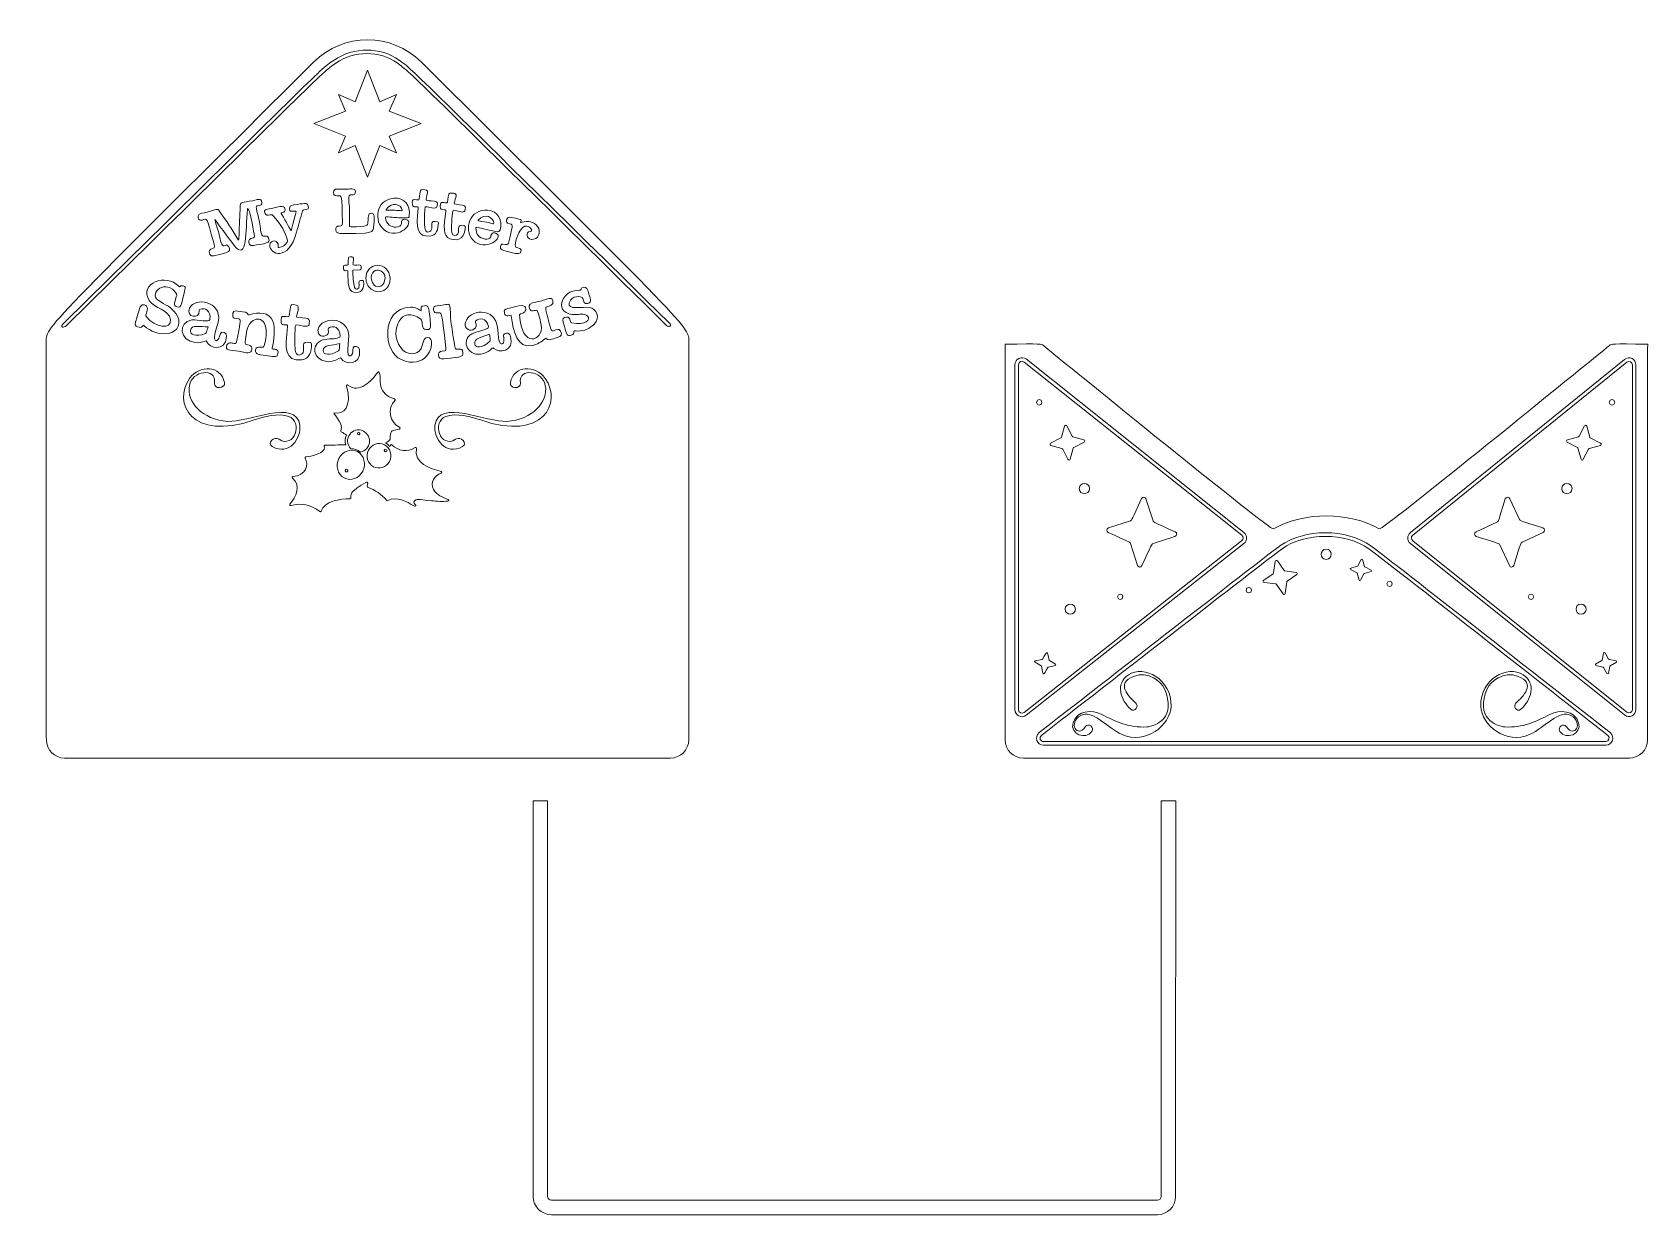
# Model space of a CAD drawing. Header units: inches. Extents: x 0.6 to 13, y 0.3 to 9.4.
import ezdxf

# ---------------------------------------------------------------- set-up
doc = ezdxf.new("R2010")
doc.units = ezdxf.units.IN
doc.header["$MEASUREMENT"] = 0
doc.layers.add('_U+0421_U+043B_U+043E_U+0439 1', color=7, linetype='Continuous')

msp = doc.modelspace()

# ---------------------------------------------------------------- linework, layer by layer
at = {"layer": '_U+0421_U+043B_U+043E_U+0439 1', "color": 12, "lineweight": 9, "true_color": 0xe30613}
msp.add_lwpolyline([(3.397, 8.498), (3.269, 8.554), (3.173, 8.31), (3.078, 8.554), (2.949, 8.498), (3.005, 8.626), (2.761, 8.722), (3.005, 8.818), (2.949, 8.946), (3.078, 8.89), (3.173, 9.134), (3.269, 8.89), (3.397, 8.946), (3.341, 8.818), (3.585, 8.722), (3.341, 8.626), (3.397, 8.498)], dxfattribs=at)
for points, knots in [([(3.588, 9.195), (3.359, 9.424), (2.988, 9.425), (2.759, 9.195), (0.595, 7.04), (0.702, 7.162), (0.702, 7.025), (0.702, 4.97), (0.702, 4.239), (0.703, 3.98), (0.703, 3.903), (0.766, 3.84), (0.843, 3.84), (0.921, 3.84), (5.425, 3.84), (5.504, 3.84), (5.581, 3.84), (5.644, 3.903), (5.644, 3.98), (5.645, 4.694), (5.645, 7.039), (5.645, 7.026), (5.645, 7.162), (5.75, 7.042), (3.588, 9.195)], [0, 0, 0, 0, 1, 1, 1, 2, 2, 2, 3, 3, 3, 4, 4, 4, 5, 5, 5, 6, 6, 6, 7, 7, 7, 8, 8, 8, 8]), ([(13.02, 7.026), (13.02, 7.026), (13.019, 4.239), (13.019, 3.98), (13.019, 3.903), (12.956, 3.84), (12.879, 3.84), (12.879, 3.84), (8.218, 3.84), (8.218, 3.84), (8.141, 3.84), (8.078, 3.903), (8.078, 3.98), (8.078, 4.239), (8.077, 7.026), (8.077, 7.026), (8.364, 7.026), (8.354, 7.03), (8.372, 7.015), (8.534, 6.882), (10.119, 5.591), (10.141, 5.603), (10.381, 5.738), (10.717, 5.737), (10.956, 5.603), (10.979, 5.591), (12.563, 6.882), (12.726, 7.015), (12.744, 7.03), (12.734, 7.026), (13.02, 7.026)], [0, 0, 0, 0, 1, 1, 1, 2, 2, 2, 3, 3, 3, 4, 4, 4, 5, 5, 5, 6, 6, 6, 7, 7, 7, 8, 8, 8, 9, 9, 9, 10, 10, 10, 10]), ([(9.279, 3.512), (9.279, 3.512), (9.278, 0.71), (9.278, 0.466), (9.278, 0.451), (9.265, 0.438), (9.249, 0.438), (9.249, 0.438), (4.588, 0.438), (4.588, 0.438), (4.572, 0.438), (4.559, 0.451), (4.559, 0.466), (4.558, 0.71), (4.558, 3.512), (4.558, 3.512), (4.558, 3.512), (4.447, 3.512), (4.447, 3.512), (4.447, 3.512), (4.447, 0.725), (4.448, 0.466), (4.448, 0.389), (4.511, 0.326), (4.588, 0.326), (4.588, 0.326), (9.249, 0.326), (9.249, 0.326), (9.326, 0.326), (9.389, 0.389), (9.389, 0.466), (9.389, 0.725), (9.39, 3.512), (9.39, 3.512), (9.39, 3.512), (9.279, 3.512), (9.279, 3.512)], [0, 0, 0, 0, 1, 1, 1, 2, 2, 2, 3, 3, 3, 4, 4, 4, 5, 5, 5, 6, 6, 6, 7, 7, 7, 8, 8, 8, 9, 9, 9, 10, 10, 10, 11, 11, 11, 12, 12, 12, 12])]:
    msp.add_open_spline(points, degree=3, knots=knots, dxfattribs=at)
at = {"layer": '_U+0421_U+043B_U+043E_U+0439 1', "color": 7, "lineweight": 9, "true_color": 0xffffff}
for points, knots in [([(5.474, 7.169), (3.57, 9.043), (3.51, 9.113), (3.401, 9.189), (3.264, 9.285), (3.075, 9.285), (2.931, 9.188), (2.804, 9.103), (2.78, 9.058), (0.859, 7.169), (0.834, 7.145), (0.803, 7.154), (0.839, 7.189), (2.767, 9.081), (2.786, 9.124), (2.916, 9.211), (3.069, 9.314), (3.271, 9.313), (3.417, 9.211), (3.528, 9.133), (3.583, 9.064), (5.494, 7.189), (5.518, 7.165), (5.492, 7.152), (5.474, 7.169)], [0, 0, 0, 0, 1, 1, 1, 2, 2, 2, 3, 3, 3, 4, 4, 4, 5, 5, 5, 6, 6, 6, 7, 7, 7, 8, 8, 8, 8]), ([(3.063, 8.173), (3.082, 8.174), (3.084, 8.199), (3.076, 8.212), (3.067, 8.225), (3.043, 8.219), (3.026, 8.218), (2.942, 8.212), (2.916, 8.233), (2.911, 8.191), (2.907, 8.163), (2.937, 8.166), (2.951, 8.167), (2.972, 8.168), (2.978, 8.181), (2.98, 7.961), (2.98, 7.936), (2.98, 7.936), (2.955, 7.934), (2.936, 7.933), (2.929, 7.926), (2.93, 7.902), (2.932, 7.874), (2.935, 7.871), (3.156, 7.88), (3.171, 7.881), (3.185, 7.884), (3.198, 7.889), (3.21, 7.893), (3.217, 7.9), (3.22, 7.921), (3.225, 7.951), (3.226, 7.982), (3.225, 8.012), (3.224, 8.039), (3.181, 8.04), (3.18, 8.01), (3.179, 7.995), (3.178, 7.981), (3.177, 7.966), (3.174, 7.934), (3.175, 7.929), (3.048, 7.927), (3.038, 7.927), (3.036, 7.931), (3.036, 7.934), (3.031, 8.016), (3.039, 8.038), (3.034, 8.082), (3.023, 8.187), (3.03, 8.172), (3.063, 8.173)], [0, 0, 0, 0, 1, 1, 1, 2, 2, 2, 3, 3, 3, 4, 4, 4, 5, 5, 5, 6, 6, 6, 7, 7, 7, 8, 8, 8, 9, 9, 9, 10, 10, 10, 11, 11, 11, 12, 12, 12, 13, 13, 13, 14, 14, 14, 15, 15, 15, 16, 16, 16, 17, 17, 17, 17]), ([(3.635, 8.191), (3.638, 8.211), (3.62, 8.213), (3.599, 8.214), (3.578, 8.214), (3.579, 8.21), (3.571, 8.142), (3.569, 8.131), (3.562, 8.137), (3.534, 8.137), (3.518, 8.138), (3.514, 8.129), (3.519, 8.097), (3.523, 8.068), (3.565, 8.095), (3.563, 8.072), (3.545, 7.91), (3.557, 7.85), (3.654, 7.857), (3.701, 7.86), (3.719, 7.91), (3.719, 7.958), (3.719, 7.962), (3.716, 7.965), (3.711, 7.966), (3.645, 7.984), (3.678, 7.934), (3.664, 7.904), (3.655, 7.885), (3.618, 7.874), (3.614, 7.923), (3.609, 7.982), (3.613, 8.047), (3.616, 8.075), (3.617, 8.087), (3.625, 8.082), (3.645, 8.079), (3.679, 8.074), (3.706, 8.063), (3.71, 8.09), (3.716, 8.126), (3.703, 8.123), (3.664, 8.127), (3.664, 8.127), (3.664, 8.127), (3.664, 8.127), (3.609, 8.133), (3.622, 8.122), (3.635, 8.191)], [0, 0, 0, 0, 1, 1, 1, 2, 2, 2, 3, 3, 3, 4, 4, 4, 5, 5, 5, 6, 6, 6, 7, 7, 7, 8, 8, 8, 9, 9, 9, 10, 10, 10, 11, 11, 11, 12, 12, 12, 13, 13, 13, 14, 14, 14, 15, 15, 15, 16, 16, 16, 16]), ([(2.172, 7.841), (2.132, 7.911), (2.086, 7.977), (2.038, 8.042), (2.029, 8.053), (2.031, 8.061), (2.018, 8.062), (2.01, 8.062), (2.003, 8.062), (1.996, 8.059), (1.914, 8.022), (1.864, 8.046), (1.87, 7.998), (1.872, 7.982), (1.884, 7.975), (1.902, 7.98), (1.942, 7.991), (1.932, 8.015), (1.991, 7.804), (1.993, 7.797), (1.995, 7.789), (1.996, 7.782), (2.003, 7.753), (1.964, 7.765), (1.958, 7.746), (1.954, 7.733), (1.958, 7.721), (1.965, 7.71), (1.972, 7.701), (1.982, 7.703), (1.992, 7.705), (2.12, 7.732), (2.122, 7.742), (2.106, 7.773), (2.089, 7.805), (2.068, 7.763), (2.052, 7.794), (2.039, 7.821), (2.032, 7.881), (2.018, 7.921), (2.011, 7.941), (2.003, 7.961), (2, 7.983), (2.038, 7.933), (2.145, 7.786), (2.147, 7.784), (2.254, 7.657), (2.233, 7.897), (2.251, 8.062), (2.251, 8.064), (2.25, 8.067), (2.254, 8.069), (2.276, 8.036), (2.3, 7.878), (2.304, 7.856), (2.306, 7.843), (2.291, 7.842), (2.277, 7.838), (2.255, 7.833), (2.257, 7.81), (2.266, 7.792), (2.276, 7.776), (2.312, 7.788), (2.345, 7.793), (2.365, 7.795), (2.384, 7.8), (2.403, 7.807), (2.414, 7.811), (2.419, 7.821), (2.415, 7.831), (2.409, 7.85), (2.405, 7.859), (2.392, 7.857), (2.378, 7.856), (2.368, 7.85), (2.36, 7.866), (2.351, 7.885), (2.352, 7.905), (2.34, 7.976), (2.334, 8.007), (2.323, 8.036), (2.319, 8.068), (2.316, 8.087), (2.316, 8.087), (2.337, 8.091), (2.352, 8.095), (2.365, 8.097), (2.361, 8.116), (2.358, 8.135), (2.353, 8.138), (2.339, 8.139), (2.334, 8.139), (2.329, 8.139), (2.325, 8.137), (2.229, 8.111), (2.195, 8.128), (2.194, 8.091), (2.191, 8), (2.187, 7.966), (2.184, 7.833), (2.184, 7.83), (2.184, 7.828), (2.182, 7.826), (2.177, 7.831), (2.175, 7.836), (2.172, 7.841)], [0, 0, 0, 0, 1, 1, 1, 2, 2, 2, 3, 3, 3, 4, 4, 4, 5, 5, 5, 6, 6, 6, 7, 7, 7, 8, 8, 8, 9, 9, 9, 10, 10, 10, 11, 11, 11, 12, 12, 12, 13, 13, 13, 14, 14, 14, 15, 15, 15, 16, 16, 16, 17, 17, 17, 18, 18, 18, 19, 19, 19, 20, 20, 20, 21, 21, 21, 22, 22, 22, 23, 23, 23, 24, 24, 24, 25, 25, 25, 26, 26, 26, 27, 27, 27, 28, 28, 28, 29, 29, 29, 30, 30, 30, 31, 31, 31, 32, 32, 32, 33, 33, 33, 34, 34, 34, 35, 35, 35, 35]), ([(2.522, 8.039), (2.533, 8.042), (2.539, 8.048), (2.539, 8.057), (2.54, 8.093), (2.522, 8.092), (2.405, 8.063), (2.4, 8.062), (2.395, 8.06), (2.39, 8.058), (2.382, 8.055), (2.38, 8.049), (2.382, 8.043), (2.387, 8.021), (2.394, 8.016), (2.409, 8.018), (2.437, 8.019), (2.437, 8.024), (2.445, 8.015), (2.513, 7.942), (2.542, 7.885), (2.558, 7.825), (2.559, 7.82), (2.559, 7.815), (2.556, 7.811), (2.539, 7.789), (2.521, 7.771), (2.493, 7.769), (2.487, 7.768), (2.485, 7.77), (2.486, 7.776), (2.493, 7.83), (2.425, 7.833), (2.422, 7.787), (2.417, 7.716), (2.567, 7.655), (2.628, 7.887), (2.642, 7.941), (2.658, 7.996), (2.674, 8.05), (2.676, 8.054), (2.678, 8.057), (2.683, 8.058), (2.718, 8.064), (2.726, 8.065), (2.715, 8.094), (2.707, 8.114), (2.687, 8.108), (2.606, 8.096), (2.576, 8.091), (2.574, 8.089), (2.574, 8.062), (2.574, 8.048), (2.579, 8.046), (2.616, 8.048), (2.631, 8.049), (2.626, 8.054), (2.586, 7.898), (2.586, 7.898), (2.545, 7.971), (2.514, 8.022), (2.506, 8.035), (2.506, 8.035), (2.522, 8.039)], [0, 0, 0, 0, 1, 1, 1, 2, 2, 2, 3, 3, 3, 4, 4, 4, 5, 5, 5, 6, 6, 6, 7, 7, 7, 8, 8, 8, 9, 9, 9, 10, 10, 10, 11, 11, 11, 12, 12, 12, 13, 13, 13, 14, 14, 14, 15, 15, 15, 16, 16, 16, 17, 17, 17, 18, 18, 18, 19, 19, 19, 20, 20, 20, 21, 21, 21, 21]), ([(3.495, 8.015), (3.494, 8), (3.487, 7.997), (3.472, 7.997), (3.455, 7.997), (3.439, 7.996), (3.425, 7.997), (3.387, 7.998), (3.366, 8.003), (3.316, 8.004), (3.312, 8.004), (3.31, 8.002), (3.311, 7.998), (3.315, 7.978), (3.323, 7.955), (3.339, 7.941), (3.363, 7.921), (3.43, 7.916), (3.434, 7.951), (3.434, 7.957), (3.434, 7.965), (3.436, 7.97), (3.44, 7.984), (3.454, 7.988), (3.469, 7.985), (3.543, 7.966), (3.413, 7.82), (3.304, 7.903), (3.218, 7.968), (3.235, 8.136), (3.376, 8.148), (3.458, 8.155), (3.504, 8.09), (3.495, 8.015)], [0, 0, 0, 0, 1, 1, 1, 2, 2, 2, 3, 3, 3, 4, 4, 4, 5, 5, 5, 6, 6, 6, 7, 7, 7, 8, 8, 8, 9, 9, 9, 10, 10, 10, 11, 11, 11, 11]), ([(3.44, 8.057), (3.432, 8.101), (3.361, 8.128), (3.318, 8.061), (3.315, 8.056), (3.319, 8.056), (3.323, 8.056), (3.399, 8.055), (3.406, 8.054), (3.434, 8.052), (3.437, 8.052), (3.441, 8.051), (3.44, 8.057)], [0, 0, 0, 0, 1, 1, 1, 2, 2, 2, 3, 3, 3, 4, 4, 4, 4]), ([(3.82, 8.188), (3.798, 8.189), (3.799, 8.185), (3.788, 8.118), (3.784, 8.099), (3.736, 8.131), (3.734, 8.102), (3.731, 8.074), (3.732, 8.06), (3.752, 8.06), (3.768, 8.059), (3.778, 8.061), (3.776, 8.048), (3.757, 7.929), (3.755, 7.855), (3.806, 7.836), (3.883, 7.809), (3.922, 7.851), (3.926, 7.926), (3.926, 7.93), (3.924, 7.933), (3.919, 7.935), (3.854, 7.956), (3.884, 7.905), (3.868, 7.875), (3.858, 7.856), (3.825, 7.853), (3.821, 7.883), (3.816, 7.92), (3.823, 8.01), (3.829, 8.048), (3.831, 8.06), (3.839, 8.055), (3.858, 8.051), (3.893, 8.044), (3.919, 8.031), (3.925, 8.059), (3.932, 8.095), (3.919, 8.091), (3.88, 8.098), (3.88, 8.098), (3.88, 8.098), (3.88, 8.098), (3.836, 8.105), (3.836, 8.101), (3.844, 8.126), (3.858, 8.172), (3.865, 8.185), (3.82, 8.188)], [0, 0, 0, 0, 1, 1, 1, 2, 2, 2, 3, 3, 3, 4, 4, 4, 5, 5, 5, 6, 6, 6, 7, 7, 7, 8, 8, 8, 9, 9, 9, 10, 10, 10, 11, 11, 11, 12, 12, 12, 13, 13, 13, 14, 14, 14, 15, 15, 15, 16, 16, 16, 16]), ([(4.193, 7.904), (4.185, 7.878), (4.174, 7.89), (4.013, 7.924), (4.009, 7.925), (4.007, 7.924), (4.007, 7.919), (4.008, 7.899), (4.012, 7.875), (4.026, 7.858), (4.046, 7.835), (4.111, 7.818), (4.121, 7.852), (4.122, 7.857), (4.124, 7.866), (4.126, 7.87), (4.133, 7.883), (4.147, 7.885), (4.161, 7.879), (4.232, 7.848), (4.078, 7.726), (3.984, 7.827), (3.908, 7.908), (3.96, 8.068), (4.097, 8.056), (4.179, 8.049), (4.214, 7.977), (4.193, 7.904)], [0, 0, 0, 0, 1, 1, 1, 2, 2, 2, 3, 3, 3, 4, 4, 4, 5, 5, 5, 6, 6, 6, 7, 7, 7, 8, 8, 8, 9, 9, 9, 9]), ([(4.145, 7.955), (4.144, 8), (4.078, 8.039), (4.025, 7.98), (4.021, 7.976), (4.025, 7.975), (4.028, 7.974), (4.102, 7.961), (4.111, 7.958), (4.138, 7.951), (4.141, 7.951), (4.145, 7.95), (4.145, 7.955)], [0, 0, 0, 0, 1, 1, 1, 2, 2, 2, 3, 3, 3, 4, 4, 4, 4]), ([(4.257, 7.801), (4.254, 7.787), (4.245, 7.792), (4.215, 7.794), (4.21, 7.795), (4.204, 7.794), (4.201, 7.789), (4.184, 7.747), (4.211, 7.75), (4.288, 7.728), (4.321, 7.719), (4.356, 7.714), (4.354, 7.747), (4.352, 7.776), (4.306, 7.755), (4.31, 7.789), (4.314, 7.826), (4.325, 7.861), (4.344, 7.894), (4.376, 7.953), (4.423, 7.936), (4.434, 7.907), (4.438, 7.896), (4.436, 7.893), (4.424, 7.892), (4.388, 7.887), (4.395, 7.836), (4.432, 7.831), (4.486, 7.825), (4.513, 7.89), (4.481, 7.931), (4.455, 7.965), (4.405, 7.978), (4.362, 7.963), (4.358, 7.962), (4.355, 7.96), (4.35, 7.96), (4.354, 7.971), (4.36, 7.979), (4.349, 7.983), (4.329, 7.99), (4.262, 8.012), (4.249, 7.995), (4.238, 7.98), (4.238, 7.952), (4.268, 7.95), (4.298, 7.948), (4.288, 7.929), (4.257, 7.801)], [0, 0, 0, 0, 1, 1, 1, 2, 2, 2, 3, 3, 3, 4, 4, 4, 5, 5, 5, 6, 6, 6, 7, 7, 7, 8, 8, 8, 9, 9, 9, 10, 10, 10, 11, 11, 11, 12, 12, 12, 13, 13, 13, 14, 14, 14, 15, 15, 15, 16, 16, 16, 16]), ([(3.054, 7.696), (3.029, 7.7), (3.027, 7.691), (3.026, 7.682), (3.024, 7.621), (3.03, 7.635), (2.999, 7.633), (2.991, 7.632), (2.988, 7.629), (2.988, 7.622), (2.989, 7.59), (2.993, 7.588), (3.015, 7.591), (3.021, 7.592), (3.023, 7.59), (3.023, 7.584), (3.021, 7.49), (3.027, 7.433), (3.067, 7.425), (3.127, 7.413), (3.15, 7.45), (3.143, 7.509), (3.143, 7.512), (3.141, 7.514), (3.137, 7.515), (3.105, 7.519), (3.106, 7.51), (3.109, 7.481), (3.113, 7.442), (3.079, 7.438), (3.073, 7.463), (3.065, 7.491), (3.06, 7.56), (3.06, 7.59), (3.06, 7.595), (3.062, 7.597), (3.066, 7.597), (3.119, 7.592), (3.129, 7.59), (3.125, 7.622), (3.123, 7.637), (3.116, 7.634), (3.09, 7.634), (3.09, 7.634), (3.09, 7.634), (3.09, 7.634), (3.059, 7.634), (3.06, 7.632), (3.062, 7.651), (3.067, 7.688), (3.067, 7.694), (3.054, 7.696)], [0, 0, 0, 0, 1, 1, 1, 2, 2, 2, 3, 3, 3, 4, 4, 4, 5, 5, 5, 6, 6, 6, 7, 7, 7, 8, 8, 8, 9, 9, 9, 10, 10, 10, 11, 11, 11, 12, 12, 12, 13, 13, 13, 14, 14, 14, 15, 15, 15, 16, 16, 16, 17, 17, 17, 17]), ([(3.347, 7.533), (3.353, 7.442), (3.262, 7.398), (3.201, 7.449), (3.174, 7.472), (3.162, 7.501), (3.161, 7.53), (3.162, 7.669), (3.339, 7.661), (3.347, 7.533)], [0, 0, 0, 0, 1, 1, 1, 2, 2, 2, 3, 3, 3, 3]), ([(3.225, 7.48), (3.25, 7.451), (3.307, 7.47), (3.308, 7.535), (3.31, 7.574), (3.277, 7.596), (3.245, 7.594), (3.212, 7.592), (3.177, 7.535), (3.225, 7.48)], [0, 0, 0, 0, 1, 1, 1, 2, 2, 2, 3, 3, 3, 3]), ([(1.761, 7.472), (1.751, 7.477), (1.738, 7.476), (1.733, 7.469), (1.728, 7.463), (1.726, 7.465), (1.722, 7.47), (1.623, 7.575), (1.413, 7.495), (1.495, 7.36), (1.531, 7.301), (1.647, 7.291), (1.658, 7.216), (1.671, 7.131), (1.535, 7.157), (1.473, 7.234), (1.468, 7.24), (1.467, 7.245), (1.469, 7.251), (1.474, 7.267), (1.479, 7.282), (1.48, 7.298), (1.484, 7.327), (1.436, 7.343), (1.426, 7.311), (1.38, 7.171), (1.372, 7.161), (1.418, 7.155), (1.433, 7.153), (1.438, 7.155), (1.444, 7.167), (1.447, 7.171), (1.448, 7.171), (1.453, 7.168), (1.511, 7.122), (1.561, 7.097), (1.64, 7.107), (1.719, 7.117), (1.745, 7.199), (1.702, 7.258), (1.655, 7.321), (1.621, 7.323), (1.563, 7.363), (1.485, 7.417), (1.628, 7.538), (1.703, 7.411), (1.712, 7.395), (1.697, 7.392), (1.689, 7.338), (1.687, 7.326), (1.691, 7.318), (1.703, 7.314), (1.724, 7.306), (1.738, 7.31), (1.745, 7.343), (1.768, 7.452), (1.781, 7.462), (1.761, 7.472)], [0, 0, 0, 0, 1, 1, 1, 2, 2, 2, 3, 3, 3, 4, 4, 4, 5, 5, 5, 6, 6, 6, 7, 7, 7, 8, 8, 8, 9, 9, 9, 10, 10, 10, 11, 11, 11, 12, 12, 12, 13, 13, 13, 14, 14, 14, 15, 15, 15, 16, 16, 16, 17, 17, 17, 18, 18, 18, 19, 19, 19, 19]), ([(4.878, 7.308), (4.829, 7.315), (4.708, 7.285), (4.725, 7.343), (4.742, 7.402), (4.822, 7.399), (4.829, 7.376), (4.836, 7.354), (4.84, 7.33), (4.868, 7.339), (4.885, 7.344), (4.893, 7.354), (4.889, 7.368), (4.882, 7.397), (4.873, 7.425), (4.861, 7.452), (4.852, 7.472), (4.818, 7.463), (4.816, 7.448), (4.814, 7.44), (4.81, 7.44), (4.804, 7.44), (4.655, 7.446), (4.597, 7.245), (4.779, 7.253), (4.825, 7.255), (4.847, 7.261), (4.867, 7.239), (4.891, 7.215), (4.852, 7.169), (4.743, 7.189), (4.725, 7.192), (4.741, 7.249), (4.688, 7.229), (4.668, 7.222), (4.673, 7.217), (4.689, 7.161), (4.689, 7.161), (4.689, 7.161), (4.689, 7.161), (4.706, 7.098), (4.704, 7.082), (4.747, 7.097), (4.756, 7.101), (4.76, 7.106), (4.76, 7.114), (4.76, 7.131), (4.76, 7.126), (4.792, 7.126), (4.843, 7.125), (4.886, 7.145), (4.919, 7.181), (4.965, 7.229), (4.936, 7.299), (4.878, 7.308)], [0, 0, 0, 0, 1, 1, 1, 2, 2, 2, 3, 3, 3, 4, 4, 4, 5, 5, 5, 6, 6, 6, 7, 7, 7, 8, 8, 8, 9, 9, 9, 10, 10, 10, 11, 11, 11, 12, 12, 12, 13, 13, 13, 14, 14, 14, 15, 15, 15, 16, 16, 16, 17, 17, 17, 18, 18, 18, 18]), ([(1.821, 7.211), (1.872, 7.217), (1.957, 7.189), (1.961, 7.216), (1.971, 7.284), (1.924, 7.309), (1.882, 7.292), (1.877, 7.289), (1.878, 7.286), (1.878, 7.281), (1.888, 7.216), (1.771, 7.228), (1.804, 7.301), (1.845, 7.392), (2.05, 7.353), (2.027, 7.207), (2.023, 7.186), (2.002, 7.117), (1.996, 7.085), (1.991, 7.055), (2.009, 7.043), (2.021, 7.057), (2.036, 7.073), (2.032, 7.08), (2.043, 7.108), (2.049, 7.125), (2.094, 7.12), (2.09, 7.084), (2.077, 6.957), (1.952, 6.998), (1.937, 7.044), (1.934, 7.051), (1.931, 7.053), (1.924, 7.049), (1.9, 7.039), (1.875, 7.034), (1.849, 7.037), (1.726, 7.047), (1.714, 7.198), (1.821, 7.211)], [0, 0, 0, 0, 1, 1, 1, 2, 2, 2, 3, 3, 3, 4, 4, 4, 5, 5, 5, 6, 6, 6, 7, 7, 7, 8, 8, 8, 9, 9, 9, 10, 10, 10, 11, 11, 11, 12, 12, 12, 13, 13, 13, 13]), ([(2.63, 7.173), (2.713, 7.157), (2.728, 7.153), (2.726, 7.203), (2.725, 7.226), (2.714, 7.223), (2.673, 7.227), (2.673, 7.227), (2.673, 7.227), (2.673, 7.227), (2.623, 7.231), (2.624, 7.227), (2.632, 7.257), (2.645, 7.312), (2.646, 7.321), (2.625, 7.326), (2.587, 7.336), (2.582, 7.323), (2.58, 7.309), (2.577, 7.288), (2.573, 7.266), (2.57, 7.244), (2.568, 7.231), (2.56, 7.238), (2.529, 7.239), (2.511, 7.24), (2.507, 7.23), (2.51, 7.192), (2.513, 7.157), (2.562, 7.189), (2.559, 7.161), (2.536, 6.989), (2.537, 6.893), (2.668, 6.905), (2.726, 6.91), (2.745, 6.969), (2.742, 7.027), (2.742, 7.033), (2.738, 7.036), (2.733, 7.037), (2.653, 7.055), (2.694, 6.998), (2.678, 6.961), (2.667, 6.937), (2.627, 6.931), (2.62, 6.967), (2.613, 6.999), (2.613, 7.062), (2.615, 7.097), (2.617, 7.164), (2.616, 7.175), (2.63, 7.173)], [0, 0, 0, 0, 1, 1, 1, 2, 2, 2, 3, 3, 3, 4, 4, 4, 5, 5, 5, 6, 6, 6, 7, 7, 7, 8, 8, 8, 9, 9, 9, 10, 10, 10, 11, 11, 11, 12, 12, 12, 13, 13, 13, 14, 14, 14, 15, 15, 15, 16, 16, 16, 17, 17, 17, 17]), ([(3.503, 7.31), (3.27, 7.298), (3.295, 6.963), (3.431, 6.906), (3.618, 6.826), (3.688, 7.006), (3.661, 7.061), (3.649, 7.084), (3.621, 7.082), (3.61, 7.061), (3.599, 7.04), (3.603, 7.028), (3.585, 6.992), (3.557, 6.935), (3.472, 6.936), (3.427, 7.001), (3.336, 7.131), (3.437, 7.334), (3.583, 7.217), (3.589, 7.213), (3.592, 7.208), (3.592, 7.201), (3.592, 7.186), (3.595, 7.171), (3.599, 7.157), (3.604, 7.139), (3.615, 7.135), (3.637, 7.137), (3.65, 7.138), (3.66, 7.143), (3.658, 7.177), (3.657, 7.199), (3.648, 7.28), (3.642, 7.303), (3.638, 7.317), (3.628, 7.324), (3.611, 7.321), (3.582, 7.317), (3.585, 7.306), (3.585, 7.282), (3.581, 7.283), (3.579, 7.285), (3.577, 7.287), (3.554, 7.302), (3.53, 7.311), (3.503, 7.31)], [0, 0, 0, 0, 1, 1, 1, 2, 2, 2, 3, 3, 3, 4, 4, 4, 5, 5, 5, 6, 6, 6, 7, 7, 7, 8, 8, 8, 9, 9, 9, 10, 10, 10, 11, 11, 11, 12, 12, 12, 13, 13, 13, 14, 14, 14, 15, 15, 15, 15]), ([(3.682, 7.287), (3.685, 7.269), (3.693, 7.263), (3.712, 7.265), (3.743, 7.267), (3.743, 7.301), (3.776, 6.994), (3.777, 6.977), (3.778, 6.973), (3.747, 6.972), (3.706, 6.972), (3.707, 6.905), (3.76, 6.911), (3.913, 6.927), (3.915, 6.928), (3.903, 6.975), (3.898, 6.99), (3.887, 6.988), (3.863, 6.987), (3.84, 6.985), (3.846, 7.007), (3.83, 7.097), (3.825, 7.124), (3.823, 7.153), (3.818, 7.18), (3.806, 7.246), (3.815, 7.28), (3.806, 7.316), (3.798, 7.345), (3.796, 7.326), (3.708, 7.321), (3.687, 7.32), (3.679, 7.308), (3.682, 7.287)], [0, 0, 0, 0, 1, 1, 1, 2, 2, 2, 3, 3, 3, 4, 4, 4, 5, 5, 5, 6, 6, 6, 7, 7, 7, 8, 8, 8, 9, 9, 9, 10, 10, 10, 11, 11, 11, 11]), ([(4.602, 7.128), (4.589, 7.124), (4.586, 7.125), (4.56, 7.23), (4.539, 7.312), (4.541, 7.307), (4.557, 7.314), (4.57, 7.32), (4.61, 7.321), (4.599, 7.36), (4.594, 7.375), (4.584, 7.385), (4.549, 7.371), (4.514, 7.357), (4.493, 7.354), (4.442, 7.342), (4.413, 7.335), (4.412, 7.309), (4.422, 7.293), (4.441, 7.26), (4.474, 7.304), (4.482, 7.277), (4.492, 7.242), (4.505, 7.207), (4.51, 7.171), (4.526, 7.047), (4.356, 6.988), (4.343, 7.25), (4.342, 7.266), (4.393, 7.258), (4.392, 7.291), (4.39, 7.34), (4.345, 7.32), (4.256, 7.3), (4.223, 7.293), (4.224, 7.282), (4.226, 7.272), (4.229, 7.26), (4.227, 7.246), (4.244, 7.243), (4.247, 7.242), (4.25, 7.242), (4.253, 7.243), (4.275, 7.246), (4.278, 7.251), (4.279, 7.242), (4.295, 7.125), (4.324, 6.989), (4.439, 7.014), (4.478, 7.023), (4.51, 7.042), (4.539, 7.066), (4.545, 7.071), (4.547, 7.072), (4.552, 7.066), (4.562, 7.052), (4.588, 7.062), (4.633, 7.076), (4.667, 7.086), (4.672, 7.098), (4.657, 7.126), (4.646, 7.147), (4.635, 7.138), (4.602, 7.128)], [0, 0, 0, 0, 1, 1, 1, 2, 2, 2, 3, 3, 3, 4, 4, 4, 5, 5, 5, 6, 6, 6, 7, 7, 7, 8, 8, 8, 9, 9, 9, 10, 10, 10, 11, 11, 11, 12, 12, 12, 13, 13, 13, 14, 14, 14, 15, 15, 15, 16, 16, 16, 17, 17, 17, 18, 18, 18, 19, 19, 19, 20, 20, 20, 21, 21, 21, 21]), ([(2.313, 6.981), (2.309, 6.96), (2.316, 6.951), (2.339, 6.945), (2.373, 6.937), (2.446, 6.929), (2.466, 6.931), (2.479, 6.932), (2.482, 6.937), (2.484, 6.952), (2.487, 6.973), (2.484, 6.978), (2.472, 6.983), (2.464, 6.986), (2.455, 6.987), (2.447, 6.987), (2.441, 6.987), (2.439, 6.988), (2.441, 6.993), (2.452, 7.051), (2.467, 7.147), (2.446, 7.201), (2.417, 7.274), (2.336, 7.274), (2.263, 7.251), (2.257, 7.249), (2.254, 7.248), (2.253, 7.255), (2.25, 7.271), (2.231, 7.272), (2.177, 7.279), (2.146, 7.284), (2.136, 7.276), (2.137, 7.244), (2.138, 7.22), (2.152, 7.223), (2.184, 7.219), (2.2, 7.216), (2.197, 7.208), (2.177, 7.09), (2.165, 7.024), (2.162, 7.031), (2.147, 7.031), (2.133, 7.032), (2.094, 7.048), (2.088, 7.006), (2.082, 6.969), (2.137, 6.982), (2.208, 6.965), (2.222, 6.962), (2.237, 6.959), (2.252, 6.958), (2.291, 6.956), (2.296, 7.011), (2.264, 7.017), (2.243, 7.022), (2.231, 7.018), (2.233, 7.034), (2.242, 7.122), (2.245, 7.173), (2.295, 7.207), (2.352, 7.246), (2.432, 7.186), (2.376, 7.007), (2.371, 6.991), (2.32, 7.021), (2.313, 6.981)], [0, 0, 0, 0, 1, 1, 1, 2, 2, 2, 3, 3, 3, 4, 4, 4, 5, 5, 5, 6, 6, 6, 7, 7, 7, 8, 8, 8, 9, 9, 9, 10, 10, 10, 11, 11, 11, 12, 12, 12, 13, 13, 13, 14, 14, 14, 15, 15, 15, 16, 16, 16, 17, 17, 17, 18, 18, 18, 19, 19, 19, 20, 20, 20, 21, 21, 21, 22, 22, 22, 22]), ([(2.964, 7.087), (2.961, 7.157), (2.91, 7.172), (2.873, 7.148), (2.868, 7.144), (2.87, 7.141), (2.871, 7.137), (2.887, 7.089), (2.826, 7.075), (2.805, 7.096), (2.778, 7.123), (2.795, 7.173), (2.839, 7.195), (2.927, 7.239), (3.027, 7.185), (3.029, 7.091), (3.03, 7.069), (3.021, 6.997), (3.021, 6.965), (3.022, 6.934), (3.042, 6.926), (3.051, 6.941), (3.062, 6.96), (3.058, 6.967), (3.063, 6.996), (3.066, 7.013), (3.111, 7.016), (3.113, 6.981), (3.123, 6.854), (2.994, 6.87), (2.97, 6.914), (2.967, 6.92), (2.963, 6.921), (2.957, 6.917), (2.887, 6.867), (2.794, 6.891), (2.772, 6.956), (2.758, 6.999), (2.783, 7.043), (2.827, 7.057), (2.875, 7.072), (2.924, 7.061), (2.953, 7.075), (2.959, 7.077), (2.964, 7.081), (2.964, 7.087)], [0, 0, 0, 0, 1, 1, 1, 2, 2, 2, 3, 3, 3, 4, 4, 4, 5, 5, 5, 6, 6, 6, 7, 7, 7, 8, 8, 8, 9, 9, 9, 10, 10, 10, 11, 11, 11, 12, 12, 12, 13, 13, 13, 14, 14, 14, 15, 15, 15, 15]), ([(4.117, 7.252), (4.199, 7.203), (4.164, 7.066), (4.196, 7.031), (4.204, 7.023), (4.216, 7.025), (4.219, 7.036), (4.226, 7.057), (4.221, 7.062), (4.22, 7.092), (4.22, 7.11), (4.263, 7.122), (4.273, 7.087), (4.308, 6.965), (4.178, 6.955), (4.146, 6.992), (4.141, 6.998), (4.138, 6.999), (4.132, 6.993), (4.114, 6.974), (4.093, 6.961), (4.067, 6.953), (3.951, 6.917), (3.882, 7.051), (3.977, 7.104), (4.021, 7.129), (4.11, 7.134), (4.104, 7.161), (4.088, 7.228), (4.035, 7.233), (4.003, 7.202), (3.999, 7.198), (4.001, 7.194), (4.003, 7.191), (4.028, 7.148), (3.972, 7.121), (3.947, 7.138), (3.873, 7.185), (3.996, 7.324), (4.117, 7.252)], [0, 0, 0, 0, 1, 1, 1, 2, 2, 2, 3, 3, 3, 4, 4, 4, 5, 5, 5, 6, 6, 6, 7, 7, 7, 8, 8, 8, 9, 9, 9, 10, 10, 10, 11, 11, 11, 12, 12, 12, 13, 13, 13, 13]), ([(1.928, 7.107), (1.933, 7.109), (1.934, 7.113), (1.936, 7.117), (1.939, 7.131), (1.943, 7.145), (1.947, 7.159), (1.886, 7.155), (1.821, 7.179), (1.811, 7.131), (1.806, 7.101), (1.847, 7.076), (1.928, 7.107)], [0, 0, 0, 0, 1, 1, 1, 2, 2, 2, 3, 3, 3, 4, 4, 4, 4]), ([(4.112, 7.103), (4.056, 7.075), (3.988, 7.074), (3.998, 7.026), (4.003, 6.996), (4.051, 6.988), (4.115, 7.048), (4.118, 7.051), (4.118, 7.055), (4.117, 7.06), (4.116, 7.074), (4.114, 7.089), (4.112, 7.103)], [0, 0, 0, 0, 1, 1, 1, 2, 2, 2, 3, 3, 3, 4, 4, 4, 4]), ([(2.96, 7.029), (2.9, 7.013), (2.833, 7.025), (2.832, 6.977), (2.832, 6.945), (2.879, 6.93), (2.951, 6.974), (2.955, 6.977), (2.956, 6.981), (2.956, 6.985), (2.957, 7), (2.958, 7.014), (2.96, 7.029)], [0, 0, 0, 0, 1, 1, 1, 2, 2, 2, 3, 3, 3, 4, 4, 4, 4]), ([(2.653, 6.401), (2.628, 6.609), (2.246, 6.421), (2.099, 6.431), (1.903, 6.444), (1.78, 6.579), (1.803, 6.709), (1.823, 6.818), (2.011, 6.852), (1.996, 6.726), (1.99, 6.677), (2.083, 6.681), (2.073, 6.729), (2.046, 6.862), (1.881, 6.87), (1.804, 6.761), (1.674, 6.577), (1.817, 6.273), (2.301, 6.442), (2.37, 6.466), (2.493, 6.497), (2.568, 6.469), (2.679, 6.428), (2.612, 6.217), (2.493, 6.293), (2.452, 6.319), (2.398, 6.261), (2.441, 6.237), (2.571, 6.162), (2.665, 6.302), (2.653, 6.401)], [0, 0, 0, 0, 1, 1, 1, 2, 2, 2, 3, 3, 3, 4, 4, 4, 5, 5, 5, 6, 6, 6, 7, 7, 7, 8, 8, 8, 9, 9, 9, 10, 10, 10, 10]), ([(4.272, 6.729), (4.262, 6.681), (4.354, 6.677), (4.349, 6.726), (4.334, 6.852), (4.522, 6.818), (4.541, 6.709), (4.565, 6.579), (4.442, 6.444), (4.245, 6.431), (4.098, 6.421), (3.716, 6.609), (3.692, 6.401), (3.68, 6.302), (3.774, 6.162), (3.904, 6.237), (3.947, 6.261), (3.893, 6.319), (3.851, 6.293), (3.733, 6.217), (3.665, 6.428), (3.776, 6.469), (3.852, 6.497), (3.974, 6.466), (4.044, 6.442), (4.528, 6.273), (4.671, 6.577), (4.541, 6.761), (4.463, 6.87), (4.298, 6.862), (4.272, 6.729)], [0, 0, 0, 0, 1, 1, 1, 2, 2, 2, 3, 3, 3, 4, 4, 4, 5, 5, 5, 6, 6, 6, 7, 7, 7, 8, 8, 8, 9, 9, 9, 10, 10, 10, 10]), ([(9.915, 5.49), (9.915, 5.49), (8.24, 4.17), (8.24, 4.17), (8.205, 4.142), (8.153, 4.168), (8.153, 4.213), (8.153, 4.673), (8.153, 6.407), (8.153, 6.866), (8.153, 6.912), (8.205, 6.937), (8.241, 6.909), (8.241, 6.909), (9.915, 5.575), (9.915, 5.575), (9.942, 5.554), (9.942, 5.512), (9.915, 5.49)], [0, 0, 0, 0, 1, 1, 1, 2, 2, 2, 3, 3, 3, 4, 4, 4, 5, 5, 5, 6, 6, 6, 6]), ([(9.898, 5.554), (9.898, 5.554), (8.223, 6.887), (8.223, 6.887), (8.206, 6.901), (8.181, 6.889), (8.181, 6.866), (8.181, 6.802), (8.18, 4.527), (8.18, 4.213), (8.18, 4.191), (8.206, 4.179), (8.223, 4.192), (8.223, 4.192), (9.897, 5.512), (9.897, 5.512), (9.911, 5.523), (9.911, 5.543), (9.898, 5.554)], [0, 0, 0, 0, 1, 1, 1, 2, 2, 2, 3, 3, 3, 4, 4, 4, 5, 5, 5, 6, 6, 6, 6]), ([(12.93, 4.214), (12.93, 4.169), (12.878, 4.143), (12.842, 4.172), (12.842, 4.172), (11.195, 5.491), (11.195, 5.491), (11.168, 5.512), (11.168, 5.553), (11.195, 5.575), (11.195, 5.575), (12.842, 6.907), (12.842, 6.907), (12.878, 6.936), (12.93, 6.911), (12.93, 6.865), (12.93, 6.405), (12.93, 4.675), (12.93, 4.214)], [0, 0, 0, 0, 1, 1, 1, 2, 2, 2, 3, 3, 3, 4, 4, 4, 5, 5, 5, 6, 6, 6, 6]), ([(12.903, 4.214), (12.903, 4.214), (12.903, 6.865), (12.903, 6.865), (12.903, 6.888), (12.877, 6.9), (12.86, 6.886), (12.86, 6.886), (11.212, 5.553), (11.212, 5.553), (11.199, 5.543), (11.199, 5.523), (11.213, 5.512), (11.213, 5.512), (12.86, 4.193), (12.86, 4.193), (12.877, 4.18), (12.903, 4.192), (12.903, 4.214)], [0, 0, 0, 0, 1, 1, 1, 2, 2, 2, 3, 3, 3, 4, 4, 4, 5, 5, 5, 6, 6, 6, 6]), ([(3.792, 5.817), (3.75, 5.813), (3.707, 5.815), (3.665, 5.82), (3.586, 5.828), (3.569, 5.835), (3.546, 5.828), (3.528, 5.818), (3.525, 5.806), (3.539, 5.791), (3.549, 5.785), (3.544, 5.774), (3.535, 5.778), (3.535, 5.778), (3.535, 5.778), (3.535, 5.778), (3.469, 5.816), (3.4, 5.857), (3.33, 5.821), (3.327, 5.82), (3.323, 5.819), (3.321, 5.822), (3.282, 5.869), (3.232, 5.903), (3.175, 5.924), (3.173, 5.925), (3.171, 5.93), (3.172, 5.932), (3.184, 5.976), (3.164, 5.962), (3.16, 5.96), (3.137, 5.948), (3.114, 5.934), (3.094, 5.919), (3.072, 5.902), (3.037, 5.877), (3.046, 5.845), (3.047, 5.841), (3.044, 5.835), (3.039, 5.835), (2.966, 5.839), (2.834, 5.812), (2.818, 5.741), (2.816, 5.735), (2.81, 5.733), (2.806, 5.737), (2.743, 5.789), (2.661, 5.806), (2.584, 5.783), (2.577, 5.781), (2.572, 5.79), (2.577, 5.795), (2.624, 5.847), (2.666, 5.939), (2.596, 5.993), (2.591, 5.997), (2.595, 6.005), (2.6, 6.006), (2.701, 6.015), (2.726, 6.098), (2.693, 6.147), (2.69, 6.151), (2.694, 6.156), (2.698, 6.157), (2.725, 6.161), (2.752, 6.165), (2.778, 6.175), (2.798, 6.182), (2.856, 6.207), (2.84, 6.238), (2.838, 6.241), (2.84, 6.247), (2.845, 6.247), (2.9, 6.247), (2.951, 6.251), (3.007, 6.251), (2.999, 6.275), (2.999, 6.301), (3.011, 6.325), (2.995, 6.334), (2.988, 6.341), (2.972, 6.351), (2.969, 6.353), (2.968, 6.356), (2.969, 6.359), (2.995, 6.423), (2.888, 6.503), (2.921, 6.496), (2.987, 6.482), (3.057, 6.541), (3.013, 6.703), (3.011, 6.71), (3.018, 6.714), (3.023, 6.71), (3.111, 6.64), (3.203, 6.743), (3.253, 6.809), (3.256, 6.813), (3.262, 6.811), (3.264, 6.806), (3.277, 6.767), (3.264, 6.724), (3.281, 6.685), (3.299, 6.642), (3.337, 6.612), (3.382, 6.605), (3.387, 6.604), (3.389, 6.596), (3.386, 6.593), (3.323, 6.529), (3.341, 6.424), (3.42, 6.385), (3.426, 6.382), (3.424, 6.374), (3.419, 6.372), (3.377, 6.356), (3.358, 6.375), (3.349, 6.329), (3.343, 6.297), (3.361, 6.289), (3.311, 6.265), (3.324, 6.258), (3.335, 6.249), (3.344, 6.238), (3.349, 6.242), (3.348, 6.243), (3.35, 6.249), (3.352, 6.254), (3.358, 6.254), (3.361, 6.251), (3.407, 6.201), (3.483, 6.191), (3.54, 6.229), (3.545, 6.232), (3.551, 6.228), (3.55, 6.222), (3.527, 6.108), (3.657, 6.066), (3.739, 6.046), (3.746, 6.044), (3.746, 6.036), (3.74, 6.033), (3.689, 6.012), (3.651, 5.962), (3.681, 5.906), (3.705, 5.863), (3.752, 5.846), (3.795, 5.83), (3.801, 5.827), (3.798, 5.818), (3.792, 5.817)], [0, 0, 0, 0, 1, 1, 1, 2, 2, 2, 3, 3, 3, 4, 4, 4, 5, 5, 5, 6, 6, 6, 7, 7, 7, 8, 8, 8, 9, 9, 9, 10, 10, 10, 11, 11, 11, 12, 12, 12, 13, 13, 13, 14, 14, 14, 15, 15, 15, 16, 16, 16, 17, 17, 17, 18, 18, 18, 19, 19, 19, 20, 20, 20, 21, 21, 21, 22, 22, 22, 23, 23, 23, 24, 24, 24, 25, 25, 25, 26, 26, 26, 27, 27, 27, 28, 28, 28, 29, 29, 29, 30, 30, 30, 31, 31, 31, 32, 32, 32, 33, 33, 33, 34, 34, 34, 35, 35, 35, 36, 36, 36, 37, 37, 37, 38, 38, 38, 39, 39, 39, 40, 40, 40, 41, 41, 41, 42, 42, 42, 43, 43, 43, 44, 44, 44, 45, 45, 45, 46, 46, 46, 47, 47, 47, 48, 48, 48, 49, 49, 49, 50, 50, 50, 50]), ([(8.361, 6.577), (8.361, 6.605), (8.319, 6.605), (8.319, 6.577), (8.319, 6.55), (8.361, 6.55), (8.361, 6.577)], [0, 0, 0, 0, 1, 1, 1, 2, 2, 2, 2]), ([(12.767, 6.577), (12.767, 6.605), (12.725, 6.605), (12.725, 6.577), (12.725, 6.55), (12.767, 6.55), (12.767, 6.577)], [0, 0, 0, 0, 1, 1, 1, 2, 2, 2, 2]), ([(3.143, 6.356), (3.058, 6.401), (2.977, 6.289), (3.045, 6.219), (3.071, 6.221), (3.097, 6.212), (3.119, 6.195), (3.199, 6.208), (3.215, 6.318), (3.143, 6.356)], [0, 0, 0, 0, 1, 1, 1, 2, 2, 2, 3, 3, 3, 3]), ([(3.096, 6.336), (3.099, 6.323), (3.12, 6.327), (3.115, 6.34), (3.113, 6.351), (3.094, 6.35), (3.096, 6.336)], [0, 0, 0, 0, 1, 1, 1, 2, 2, 2, 2]), ([(8.578, 6.14), (8.578, 6.14), (8.602, 6.225), (8.602, 6.225), (8.603, 6.228), (8.604, 6.23), (8.607, 6.231), (8.607, 6.231), (8.685, 6.271), (8.685, 6.271), (8.693, 6.275), (8.692, 6.286), (8.683, 6.289), (8.683, 6.289), (8.598, 6.312), (8.598, 6.312), (8.596, 6.313), (8.594, 6.315), (8.593, 6.317), (8.593, 6.317), (8.552, 6.396), (8.552, 6.396), (8.549, 6.403), (8.538, 6.402), (8.535, 6.394), (8.535, 6.394), (8.511, 6.309), (8.511, 6.309), (8.511, 6.306), (8.509, 6.304), (8.507, 6.303), (8.507, 6.303), (8.428, 6.263), (8.428, 6.263), (8.421, 6.259), (8.422, 6.248), (8.43, 6.246), (8.43, 6.246), (8.515, 6.222), (8.515, 6.222), (8.517, 6.221), (8.519, 6.22), (8.521, 6.217), (8.521, 6.217), (8.561, 6.139), (8.561, 6.139), (8.565, 6.131), (8.576, 6.132), (8.578, 6.14)], [0, 0, 0, 0, 1, 1, 1, 2, 2, 2, 3, 3, 3, 4, 4, 4, 5, 5, 5, 6, 6, 6, 7, 7, 7, 8, 8, 8, 9, 9, 9, 10, 10, 10, 11, 11, 11, 12, 12, 12, 13, 13, 13, 14, 14, 14, 15, 15, 15, 16, 16, 16, 16]), ([(12.658, 6.263), (12.658, 6.263), (12.579, 6.303), (12.579, 6.303), (12.577, 6.304), (12.575, 6.306), (12.575, 6.309), (12.575, 6.309), (12.551, 6.394), (12.551, 6.394), (12.549, 6.402), (12.538, 6.403), (12.534, 6.396), (12.534, 6.396), (12.494, 6.317), (12.494, 6.317), (12.492, 6.315), (12.49, 6.313), (12.488, 6.312), (12.488, 6.312), (12.403, 6.289), (12.403, 6.289), (12.395, 6.286), (12.394, 6.275), (12.401, 6.271), (12.401, 6.271), (12.48, 6.231), (12.48, 6.231), (12.482, 6.23), (12.484, 6.228), (12.484, 6.225), (12.484, 6.225), (12.508, 6.14), (12.508, 6.14), (12.51, 6.132), (12.521, 6.131), (12.525, 6.139), (12.525, 6.139), (12.566, 6.217), (12.566, 6.217), (12.567, 6.22), (12.569, 6.221), (12.571, 6.222), (12.571, 6.222), (12.656, 6.246), (12.656, 6.246), (12.664, 6.248), (12.666, 6.259), (12.658, 6.263)], [0, 0, 0, 0, 1, 1, 1, 2, 2, 2, 3, 3, 3, 4, 4, 4, 5, 5, 5, 6, 6, 6, 7, 7, 7, 8, 8, 8, 9, 9, 9, 10, 10, 10, 11, 11, 11, 12, 12, 12, 13, 13, 13, 14, 14, 14, 15, 15, 15, 16, 16, 16, 16]), ([(3.096, 6.198), (3.045, 6.225), (2.981, 6.201), (2.953, 6.146), (2.925, 6.09), (2.943, 6.023), (2.994, 5.996), (3.045, 5.969), (3.109, 5.992), (3.137, 6.048), (3.165, 6.103), (3.147, 6.171), (3.096, 6.198)], [0, 0, 0, 0, 1, 1, 1, 2, 2, 2, 3, 3, 3, 4, 4, 4, 4]), ([(3.304, 6.25), (3.259, 6.274), (3.204, 6.256), (3.18, 6.209), (3.157, 6.163), (3.174, 6.106), (3.219, 6.082), (3.264, 6.059), (3.319, 6.077), (3.343, 6.123), (3.366, 6.17), (3.348, 6.227), (3.304, 6.25)], [0, 0, 0, 0, 1, 1, 1, 2, 2, 2, 3, 3, 3, 4, 4, 4, 4]), ([(3.312, 6.218), (3.297, 6.221), (3.296, 6.194), (3.318, 6.199), (3.327, 6.201), (3.325, 6.217), (3.312, 6.218)], [0, 0, 0, 0, 1, 1, 1, 2, 2, 2, 2]), ([(3.004, 6.059), (2.99, 6.046), (3.019, 6.03), (3.022, 6.051), (3.024, 6.061), (3.01, 6.067), (3.004, 6.059)], [0, 0, 0, 0, 1, 1, 1, 2, 2, 2, 2]), ([(8.727, 5.914), (8.727, 5.862), (8.648, 5.862), (8.648, 5.914), (8.648, 5.966), (8.727, 5.966), (8.727, 5.914)], [0, 0, 0, 0, 1, 1, 1, 2, 2, 2, 2]), ([(12.359, 5.914), (12.359, 5.862), (12.438, 5.862), (12.438, 5.914), (12.438, 5.966), (12.359, 5.966), (12.359, 5.914)], [0, 0, 0, 0, 1, 1, 1, 2, 2, 2, 2]), ([(9.386, 5.58), (9.221, 5.657), (9.22, 5.653), (9.216, 5.666), (9.216, 5.666), (9.161, 5.834), (9.161, 5.834), (9.156, 5.85), (9.134, 5.852), (9.127, 5.837), (9.05, 5.671), (9.054, 5.67), (9.041, 5.666), (9.041, 5.666), (8.873, 5.611), (8.873, 5.611), (8.856, 5.606), (8.855, 5.584), (8.87, 5.577), (9.036, 5.5), (9.037, 5.504), (9.041, 5.491), (9.041, 5.491), (9.096, 5.323), (9.096, 5.323), (9.101, 5.307), (9.123, 5.305), (9.13, 5.321), (9.207, 5.486), (9.203, 5.487), (9.216, 5.491), (9.216, 5.491), (9.384, 5.546), (9.384, 5.546), (9.4, 5.551), (9.402, 5.573), (9.386, 5.58)], [0, 0, 0, 0, 1, 1, 1, 2, 2, 2, 3, 3, 3, 4, 4, 4, 5, 5, 5, 6, 6, 6, 7, 7, 7, 8, 8, 8, 9, 9, 9, 10, 10, 10, 11, 11, 11, 12, 12, 12, 12]), ([(12.214, 5.611), (12.04, 5.667), (12.04, 5.664), (12.034, 5.676), (12.034, 5.676), (11.96, 5.836), (11.96, 5.836), (11.952, 5.852), (11.93, 5.85), (11.925, 5.834), (11.869, 5.661), (11.873, 5.66), (11.861, 5.655), (11.861, 5.655), (11.7, 5.58), (11.7, 5.58), (11.684, 5.573), (11.686, 5.551), (11.702, 5.546), (11.875, 5.49), (11.876, 5.493), (11.882, 5.481), (11.882, 5.481), (11.956, 5.321), (11.956, 5.321), (11.963, 5.305), (11.985, 5.307), (11.99, 5.323), (12.047, 5.496), (12.043, 5.497), (12.055, 5.502), (12.055, 5.502), (12.216, 5.577), (12.216, 5.577), (12.231, 5.584), (12.23, 5.606), (12.214, 5.611)], [0, 0, 0, 0, 1, 1, 1, 2, 2, 2, 3, 3, 3, 4, 4, 4, 5, 5, 5, 6, 6, 6, 7, 7, 7, 8, 8, 8, 9, 9, 9, 10, 10, 10, 11, 11, 11, 12, 12, 12, 12]), ([(12.697, 3.939), (12.697, 3.939), (8.373, 3.939), (8.373, 3.939), (8.321, 3.939), (8.299, 4.004), (8.34, 4.036), (8.762, 4.365), (10.123, 5.425), (10.192, 5.474), (10.381, 5.607), (10.703, 5.607), (10.891, 5.474), (10.96, 5.425), (12.311, 4.365), (12.731, 4.036), (12.771, 4.004), (12.749, 3.939), (12.697, 3.939)], [0, 0, 0, 0, 1, 1, 1, 2, 2, 2, 3, 3, 3, 4, 4, 4, 5, 5, 5, 6, 6, 6, 6]), ([(12.714, 4.014), (12.627, 4.082), (10.951, 5.398), (10.875, 5.451), (10.696, 5.577), (10.387, 5.578), (10.208, 5.451), (10.14, 5.403), (8.801, 4.36), (8.362, 4.018), (8.333, 3.995), (8.351, 3.967), (8.373, 3.967), (8.373, 3.967), (12.697, 3.967), (12.697, 3.967), (12.722, 3.967), (12.733, 3.998), (12.714, 4.014)], [0, 0, 0, 0, 1, 1, 1, 2, 2, 2, 3, 3, 3, 4, 4, 4, 5, 5, 5, 6, 6, 6, 6]), ([(10.317, 5.268), (10.317, 5.268), (10.229, 5.281), (10.229, 5.281), (10.227, 5.281), (10.224, 5.282), (10.223, 5.284), (10.223, 5.284), (10.172, 5.357), (10.172, 5.357), (10.167, 5.364), (10.157, 5.361), (10.156, 5.353), (10.156, 5.353), (10.143, 5.265), (10.143, 5.265), (10.143, 5.263), (10.142, 5.261), (10.14, 5.259), (10.14, 5.259), (10.067, 5.208), (10.067, 5.208), (10.06, 5.204), (10.063, 5.193), (10.071, 5.192), (10.071, 5.192), (10.159, 5.18), (10.159, 5.18), (10.161, 5.179), (10.163, 5.178), (10.165, 5.176), (10.165, 5.176), (10.216, 5.103), (10.216, 5.103), (10.22, 5.097), (10.231, 5.099), (10.232, 5.107), (10.232, 5.107), (10.244, 5.195), (10.244, 5.195), (10.245, 5.197), (10.246, 5.2), (10.248, 5.201), (10.248, 5.201), (10.321, 5.252), (10.321, 5.252), (10.328, 5.257), (10.325, 5.267), (10.317, 5.268)], [0, 0, 0, 0, 1, 1, 1, 2, 2, 2, 3, 3, 3, 4, 4, 4, 5, 5, 5, 6, 6, 6, 7, 7, 7, 8, 8, 8, 9, 9, 9, 10, 10, 10, 11, 11, 11, 12, 12, 12, 13, 13, 13, 14, 14, 14, 15, 15, 15, 16, 16, 16, 16]), ([(10.547, 5.448), (10.495, 5.448), (10.495, 5.369), (10.547, 5.369), (10.599, 5.369), (10.599, 5.448), (10.547, 5.448)], [0, 0, 0, 0, 1, 1, 1, 2, 2, 2, 2]), ([(10.894, 5.287), (10.894, 5.287), (10.845, 5.311), (10.845, 5.311), (10.843, 5.312), (10.842, 5.313), (10.842, 5.315), (10.842, 5.315), (10.827, 5.367), (10.827, 5.367), (10.825, 5.372), (10.818, 5.373), (10.816, 5.368), (10.816, 5.368), (10.791, 5.319), (10.791, 5.319), (10.791, 5.318), (10.789, 5.317), (10.788, 5.316), (10.711, 5.294), (10.714, 5.301), (10.783, 5.266), (10.785, 5.265), (10.786, 5.264), (10.786, 5.262), (10.786, 5.262), (10.802, 5.21), (10.802, 5.21), (10.803, 5.205), (10.81, 5.204), (10.812, 5.209), (10.812, 5.209), (10.837, 5.258), (10.837, 5.258), (10.837, 5.259), (10.839, 5.26), (10.84, 5.261), (10.84, 5.261), (10.893, 5.276), (10.893, 5.276), (10.898, 5.278), (10.898, 5.284), (10.894, 5.287)], [0, 0, 0, 0, 1, 1, 1, 2, 2, 2, 3, 3, 3, 4, 4, 4, 5, 5, 5, 6, 6, 6, 7, 7, 7, 8, 8, 8, 9, 9, 9, 10, 10, 10, 11, 11, 11, 12, 12, 12, 13, 13, 13, 14, 14, 14, 14]), ([(8.942, 5.081), (8.942, 5.053), (8.984, 5.053), (8.984, 5.081), (8.984, 5.108), (8.942, 5.108), (8.942, 5.081)], [0, 0, 0, 0, 1, 1, 1, 2, 2, 2, 2]), ([(9.931, 5.132), (9.931, 5.104), (9.973, 5.104), (9.973, 5.132), (9.973, 5.159), (9.931, 5.159), (9.931, 5.132)], [0, 0, 0, 0, 1, 1, 1, 2, 2, 2, 2]), ([(11.015, 5.18), (11.015, 5.153), (11.056, 5.153), (11.056, 5.18), (11.056, 5.208), (11.015, 5.208), (11.015, 5.18)], [0, 0, 0, 0, 1, 1, 1, 2, 2, 2, 2]), ([(12.102, 5.081), (12.102, 5.053), (12.144, 5.053), (12.144, 5.081), (12.144, 5.108), (12.102, 5.108), (12.102, 5.081)], [0, 0, 0, 0, 1, 1, 1, 2, 2, 2, 2]), ([(8.539, 4.986), (8.539, 4.934), (8.618, 4.934), (8.618, 4.986), (8.618, 5.038), (8.539, 5.038), (8.539, 4.986)], [0, 0, 0, 0, 1, 1, 1, 2, 2, 2, 2]), ([(12.508, 5.025), (12.456, 5.025), (12.456, 4.947), (12.508, 4.947), (12.529, 4.947), (12.547, 4.964), (12.547, 4.986), (12.547, 5.008), (12.529, 5.025), (12.508, 5.025)], [0, 0, 0, 0, 1, 1, 1, 2, 2, 2, 3, 3, 3, 3]), ([(8.419, 4.59), (8.418, 4.591), (8.417, 4.592), (8.416, 4.594), (8.4, 4.672), (8.406, 4.669), (8.366, 4.602), (8.366, 4.601), (8.364, 4.6), (8.363, 4.599), (8.363, 4.599), (8.309, 4.588), (8.309, 4.588), (8.304, 4.587), (8.303, 4.58), (8.308, 4.577), (8.308, 4.577), (8.355, 4.55), (8.355, 4.55), (8.356, 4.549), (8.357, 4.547), (8.357, 4.546), (8.374, 4.468), (8.367, 4.47), (8.407, 4.538), (8.408, 4.539), (8.409, 4.54), (8.411, 4.54), (8.411, 4.54), (8.464, 4.552), (8.464, 4.552), (8.469, 4.553), (8.47, 4.559), (8.466, 4.562), (8.466, 4.562), (8.419, 4.59), (8.419, 4.59)], [0, 0, 0, 0, 1, 1, 1, 2, 2, 2, 3, 3, 3, 4, 4, 4, 5, 5, 5, 6, 6, 6, 7, 7, 7, 8, 8, 8, 9, 9, 9, 10, 10, 10, 11, 11, 11, 12, 12, 12, 12]), ([(12.777, 4.588), (12.777, 4.588), (12.723, 4.599), (12.723, 4.599), (12.722, 4.6), (12.721, 4.601), (12.72, 4.602), (12.72, 4.602), (12.692, 4.649), (12.692, 4.649), (12.689, 4.653), (12.682, 4.652), (12.681, 4.647), (12.681, 4.647), (12.67, 4.594), (12.67, 4.594), (12.67, 4.592), (12.669, 4.591), (12.667, 4.59), (12.667, 4.59), (12.62, 4.562), (12.62, 4.562), (12.616, 4.559), (12.617, 4.553), (12.622, 4.552), (12.622, 4.552), (12.675, 4.54), (12.675, 4.54), (12.677, 4.54), (12.678, 4.539), (12.679, 4.538), (12.679, 4.538), (12.707, 4.491), (12.707, 4.491), (12.71, 4.486), (12.717, 4.487), (12.718, 4.492), (12.718, 4.492), (12.729, 4.546), (12.729, 4.546), (12.729, 4.547), (12.73, 4.549), (12.732, 4.55), (12.732, 4.55), (12.779, 4.577), (12.779, 4.577), (12.783, 4.58), (12.782, 4.587), (12.777, 4.588)], [0, 0, 0, 0, 1, 1, 1, 2, 2, 2, 3, 3, 3, 4, 4, 4, 5, 5, 5, 6, 6, 6, 7, 7, 7, 8, 8, 8, 9, 9, 9, 10, 10, 10, 11, 11, 11, 12, 12, 12, 13, 13, 13, 14, 14, 14, 15, 15, 15, 16, 16, 16, 16]), ([(9.026, 4.48), (8.922, 4.413), (8.968, 4.283), (9.044, 4.216), (9.074, 4.19), (9.111, 4.24), (9.081, 4.266), (9.03, 4.311), (8.924, 4.415), (9.066, 4.469), (9.18, 4.513), (9.28, 4.427), (9.303, 4.374), (9.4, 4.152), (9.236, 4.084), (9.168, 4.08), (9.03, 4.071), (8.928, 4.121), (8.821, 4.176), (8.747, 4.213), (8.631, 4.21), (8.6, 4.111), (8.574, 4.025), (8.699, 3.977), (8.744, 4.044), (8.767, 4.077), (8.716, 4.114), (8.694, 4.08), (8.635, 3.99), (8.557, 4.109), (8.66, 4.168), (8.75, 4.218), (8.855, 4.077), (8.979, 4.021), (9.155, 3.94), (9.35, 4.093), (9.354, 4.239), (9.359, 4.449), (9.147, 4.559), (9.026, 4.48)], [0, 0, 0, 0, 1, 1, 1, 2, 2, 2, 3, 3, 3, 4, 4, 4, 5, 5, 5, 6, 6, 6, 7, 7, 7, 8, 8, 8, 9, 9, 9, 10, 10, 10, 11, 11, 11, 12, 12, 12, 13, 13, 13, 13]), ([(12.268, 4.176), (12.161, 4.121), (12.06, 4.071), (11.921, 4.08), (11.854, 4.084), (11.689, 4.152), (11.786, 4.374), (11.81, 4.427), (11.91, 4.513), (12.024, 4.469), (12.166, 4.415), (12.06, 4.311), (12.009, 4.266), (11.979, 4.24), (12.015, 4.19), (12.045, 4.216), (12.122, 4.283), (12.167, 4.413), (12.063, 4.48), (11.942, 4.559), (11.73, 4.449), (11.736, 4.239), (11.74, 4.093), (11.934, 3.94), (12.111, 4.021), (12.234, 4.077), (12.34, 4.218), (12.429, 4.168), (12.532, 4.109), (12.455, 3.99), (12.396, 4.08), (12.374, 4.114), (12.323, 4.077), (12.345, 4.044), (12.39, 3.977), (12.515, 4.025), (12.489, 4.111), (12.459, 4.21), (12.343, 4.213), (12.268, 4.176)], [0, 0, 0, 0, 1, 1, 1, 2, 2, 2, 3, 3, 3, 4, 4, 4, 5, 5, 5, 6, 6, 6, 7, 7, 7, 8, 8, 8, 9, 9, 9, 10, 10, 10, 11, 11, 11, 12, 12, 12, 13, 13, 13, 13])]:
    msp.add_open_spline(points, degree=3, knots=knots, dxfattribs=at)

doc.saveas('drawing.dxf')
